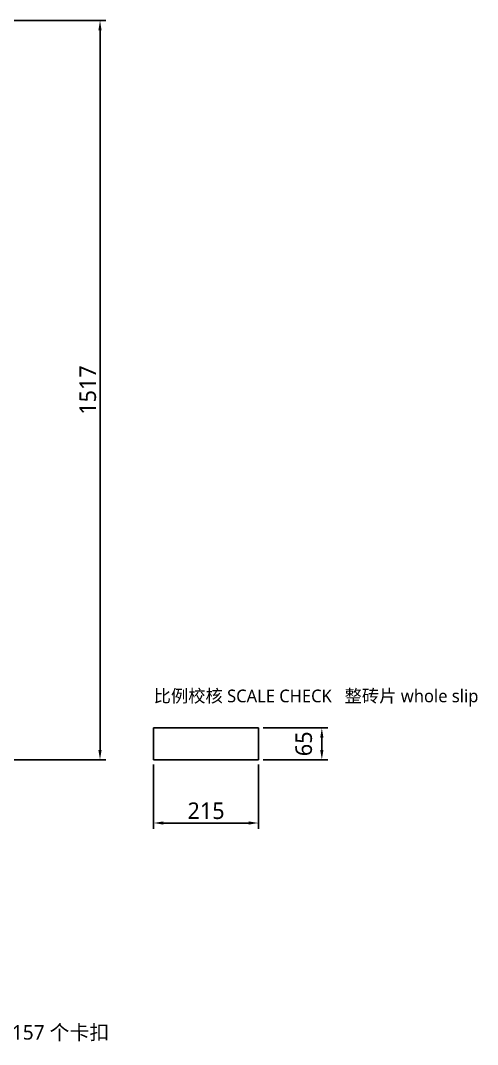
# Model space of a CAD drawing. Header units: millimetres. Extents: x -190 to 8130, y -7782 to 208.
# Drawn here: x 1463 to 2400, y -5656 to -3554 of the extents above; entities that cross this region are included whole.
import ezdxf
from ezdxf.enums import TextEntityAlignment as Align

# ---------------------------------------------------------------- set-up
doc = ezdxf.new("R2010")
doc.units = ezdxf.units.MM
doc.layers.add('DIM', color=8, linetype='Continuous')
doc.layers.add('TITLE', color=7, linetype='Continuous')
doc.styles.add('CN', font='msyh.ttc')
doc.dimstyles.new('MM', dxfattribs={"dimtxt": 34, "dimasz": 20, "dimexe": 12, "dimexo": 10, "dimgap": 8, "dimtad": 1, "dimdec": 1, "dimdsep": 46, "dimtxsty": 'CN', "dimcen": 2.5, "dimazin": 3, "dimtfac": 1, "dimtmove": 0, "dimatfit": 3})

msp = doc.modelspace()

# ---------------------------------------------------------------- linework, layer by layer
at = {"layer": 'DIM'}
msp.add_lwpolyline([(1736, -5071.5), (1951, -5071.5), (1951, -5006.5), (1736, -5006.5)], close=True, dxfattribs=at)

# ---------------------------------------------------------------- texts
at = {"layer": 'DIM', "style": 'CN'}
msp.add_text('比例校核 SCALE CHECK   整砖片 whole slip', height=26, dxfattribs=at).set_placement((1736, -4961.5), align=Align.BOTTOM_LEFT)
at = {"layer": 'TITLE', "style": 'CN'}
msp.add_text('板面 board 1535 x 1465     灰缝 joint 5     砖片 slip 215 x 65 x 20     共 157 片砖、157 个卡扣', height=30, dxfattribs=at).set_placement((0, -5655), align=Align.BOTTOM_LEFT)

# ---------------------------------------------------------------- dimensions: what is measured, and where the dimension line sits
at = {"layer": 'DIM'}
for base, p1, p2 in [((1626, -5071.5), (1436, -5071.5), (1436, -3554.5)), ((2081, -5071.5), (1951, -5071.5), (1951, -5006.5))]:
    msp.add_linear_dim(base=base, p1=p1, p2=p2, angle=90, dimstyle='MM', dxfattribs=at).render()
msp.add_linear_dim(base=(1736, -5201.5), p1=(1736, -5071.5), p2=(1951, -5071.5), dimstyle='MM', dxfattribs=at).render()

doc.saveas('drawing.dxf')
